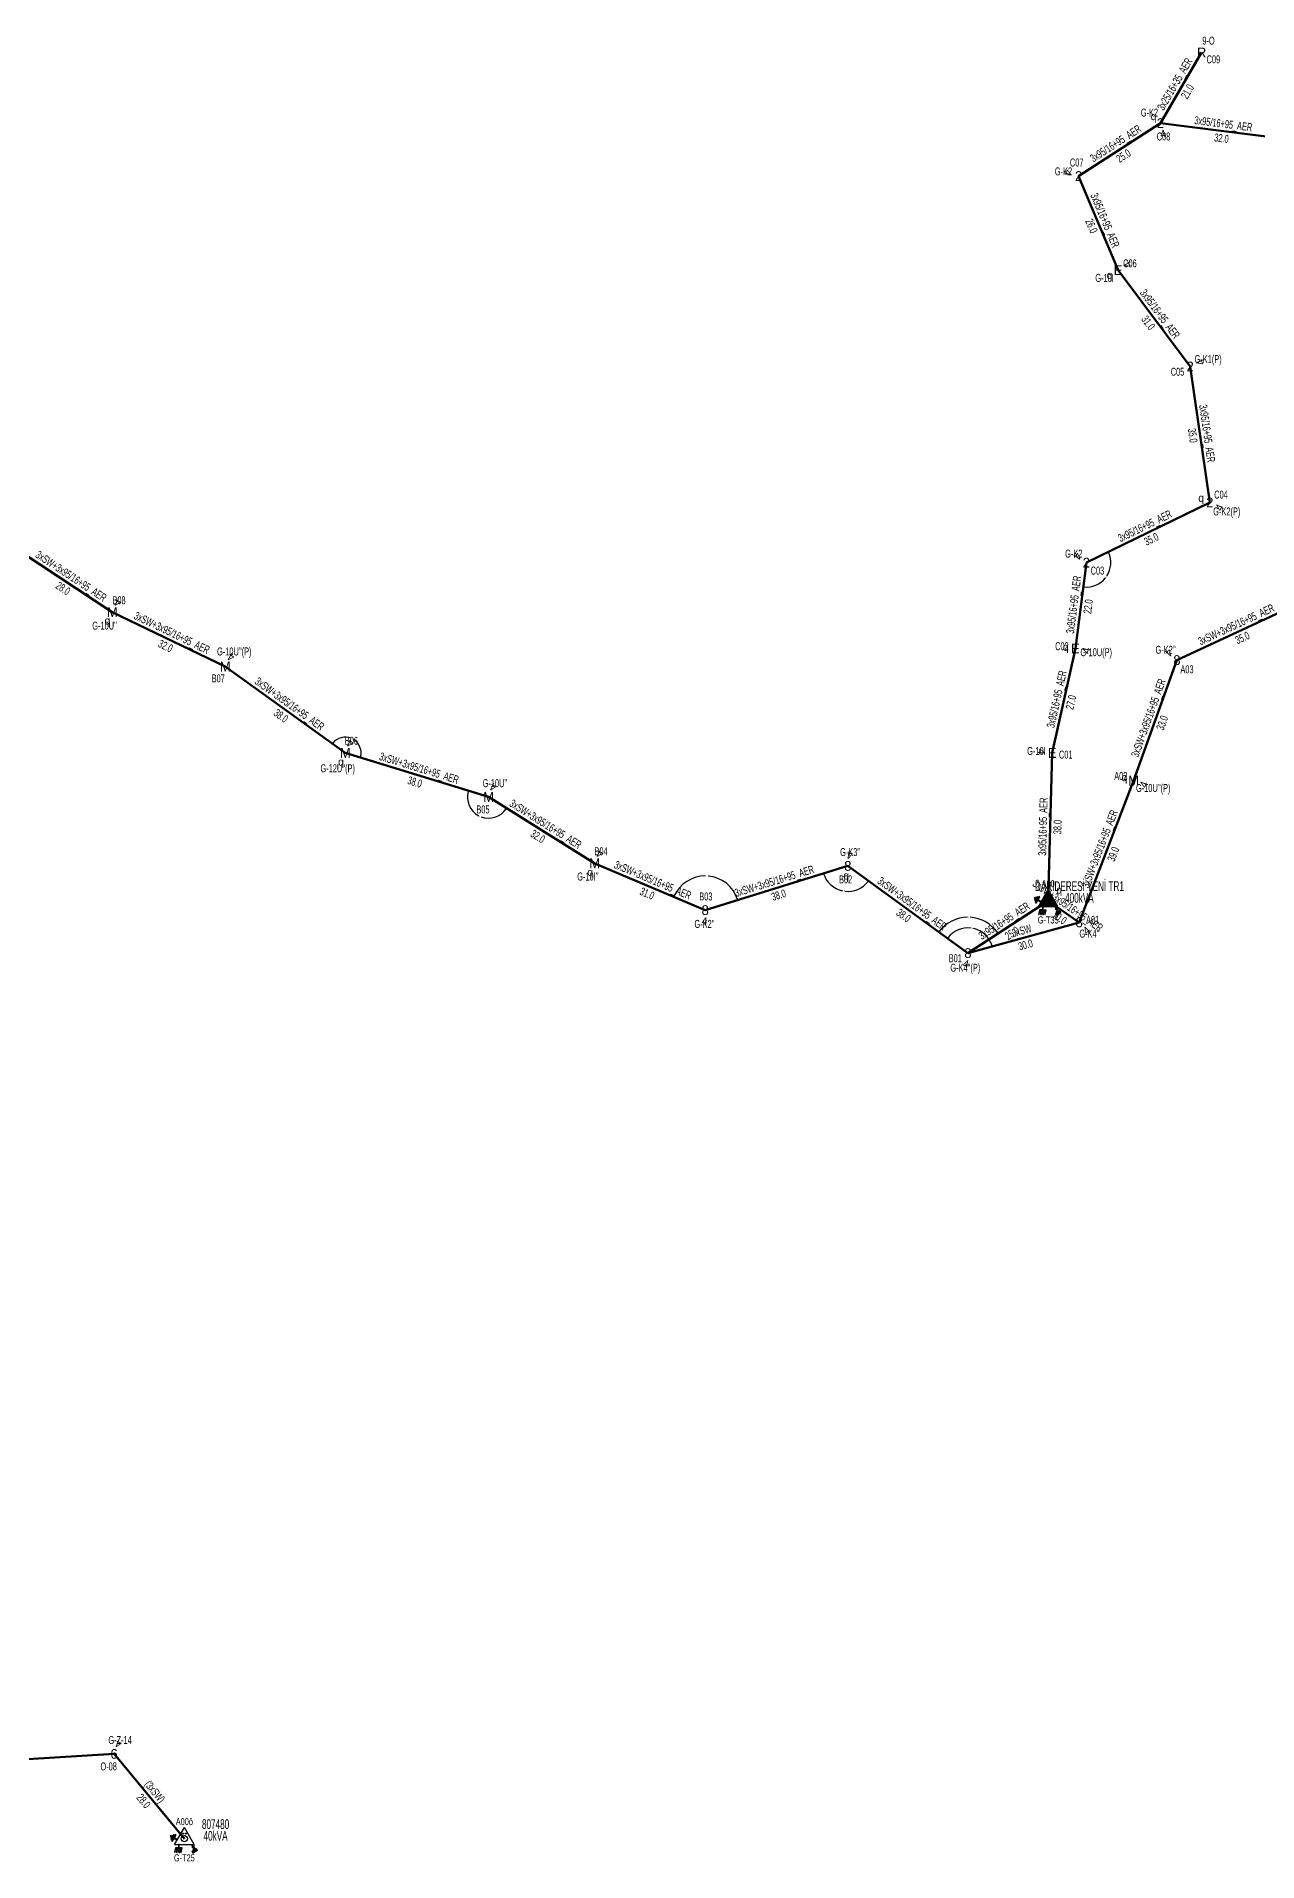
# Model space of a CAD drawing. Header units: millimetres. Extents: x 548672 to 552904, y 4175615 to 4179682.
# Drawn here: x 550095.5 to 550408.4, y 4176040.3 to 4176507.9 of the extents above; entities that cross this region are included whole.
import ezdxf
from ezdxf.enums import TextEntityAlignment as Align

# ---------------------------------------------------------------- set-up
doc = ezdxf.new("R2010")
doc.units = ezdxf.units.MM
for name, color, linetype, lineweight in [('ACI', 30, 'Continuous', 25), ('DIREK_AG_MEVCUT', 120, 'Continuous', 25), ('DIREK_AG_YENI', 108, 'Continuous', 25), ('DIREK_ENH_MEVCUT', 6, 'Continuous', 25), ('DIREK_OG_YENI', 10, 'Continuous', 25), ('HAT_AG_HAVAI_YENI', 3, 'Continuous', 50), ('HAT_OG_HAVAI_MEVCUT', 48, 'Continuous', 70), ('HAT_OG_HAVAI_YENI', 1, 'Continuous', 70), ('TRAFO_MEVCUT', 5, 'Continuous', 30), ('TRAFO_TADILAT_BYSK', 5, 'Continuous', 30), ('TRAFO_YENI', 5, 'Continuous', 30)]:
    doc.layers.add(name, color=color, linetype=linetype, lineweight=lineweight)
doc.styles.add('Direk', font='B_CAD')
doc.styles.get("Standard").update_dxf_attribs({"font": 'Arial'})
doc.dimstyles.new('ISO-25', dxfattribs={"dimtxt": 0.18, "dimasz": 0.18, "dimexe": 0.18, "dimexo": 0.0625, "dimgap": 0.09, "dimtad": 0, "dimtih": 1, "dimtoh": 1, "dimdec": 4, "dimzin": 0, "dimdsep": 46, "dimtxsty": 'Standard', "dimcen": 0.09, "dimadec": 0, "dimazin": 0, "dimtfac": 1, "dimtdec": 4, "dimtofl": 0, "dimtmove": 0, "dimatfit": 3, "dimfxl": 1, "dimtolj": 1, "dimtzin": 0, "dimarcsym": 0})

# ---------------------------------------------------------------- blocks, each defined once
blk = doc.blocks.new('*D599')
at = {"layer": 'ACI', "color": 0, "lineweight": -2, "transparency": 16777216}
for start, end in [(89.281567, 155.872228), (18.400856, 84.991517)]:
    blk.add_arc((550266.860347, 4176284.044918), 8.754974, start, end, dxfattribs=at)
at = {"layer": 'ACI', "color": 0, "transparency": 16777216}
for points in [[(550258.842737, 4176287.635696), (550258.897744, 4176287.611733), (550258.798354, 4176287.458692)], [(550275.139128, 4176286.799365), (550275.196252, 4176286.817719), (550275.222751, 4176286.63717)]]:
    blk.add_solid(points, dxfattribs=at)
at = {"layer": 'Defpoints', "color": 0, "transparency": 16777216}
for p in [(550238.564498, 4176296.026525), (550263.802721, 4176292.248607), (550303.42, 4176295.378), (550266.860347, 4176284.044918), (550266.860347, 4176284.044918)]:
    blk.add_point(p, dxfattribs=at)
at = {"layer": 'ACI', "color": 0, "transparency": 16777216, "insert": (550267.29771, 4176292.788962), "char_height": 0.18, "attachment_point": 5, "rotation": 177.13654199}
blk.add_mtext('\\A1;140%%d', dxfattribs=at)
blk = doc.blocks.new('*D608')
at = {"layer": 'ACI', "color": 0, "lineweight": -2, "transparency": 16777216}
for start, end in [(82.645603, 142.417768), (17.065536, 76.8377)]:
    blk.add_arc((550334.196, 4176273.028), 6.468185, start, end, dxfattribs=at)
at = {"layer": 'ACI', "color": 0, "transparency": 16777216}
for points in [[(550329.046074, 4176276.990907), (550329.094127, 4176276.954978), (550328.962314, 4176276.828782)], [(550340.35059, 4176274.917784), (550340.408188, 4176274.934592), (550340.429813, 4176274.753395)]]:
    blk.add_solid(points, dxfattribs=at)
at = {"layer": 'Defpoints', "color": 0, "transparency": 16777216}
for p in [(550303.42, 4176295.378), (550332.943511, 4176279.373761), (550362.706, 4176280.919), (550334.196, 4176273.028), (550334.196, 4176273.028)]:
    blk.add_point(p, dxfattribs=at)
at = {"layer": 'ACI', "color": 0, "transparency": 16777216, "insert": (550335.347899, 4176279.392789), "char_height": 0.18, "attachment_point": 5, "rotation": 169.74165192}
blk.add_mtext('\\A1;129%%d', dxfattribs=at)
blk = doc.blocks.new('*D609')
at = {"layer": 'ACI', "color": 0, "lineweight": -2, "transparency": 16777216}
for start, end in [(90.5901, 142.892984), (34.21108, 86.513963)]:
    blk.add_arc((550334.196, 4176273.028), 9.214221, start, end, dxfattribs=at)
at = {"layer": 'ACI', "color": 0, "transparency": 16777216}
for points in [[(550326.823465, 4176278.604856), (550326.871667, 4176278.569127), (550326.740379, 4176278.442386)], [(550341.790929, 4176278.19201), (550341.840874, 4176278.225258), (550341.915646, 4176278.058798)]]:
    blk.add_solid(points, dxfattribs=at)
at = {"layer": 'Defpoints', "color": 0, "transparency": 16777216}
for p in [(550303.42, 4176295.378), (550354.758, 4176286.428), (550337.337581, 4176281.69012), (550334.196, 4176273.028), (550334.196, 4176273.028)]:
    blk.add_point(p, dxfattribs=at)
at = {"layer": 'ACI', "color": 0, "transparency": 16777216, "insert": (550334.428835, 4176282.239279), "char_height": 0.18, "attachment_point": 5, "rotation": 178.55203176}
blk.add_mtext('\\A1;111%%d', dxfattribs=at)
blk = doc.blocks.new('*D610')
at = {"layer": 'ACI', "color": 0, "lineweight": -2, "transparency": 16777216}
for start, end in [(198.802567, 257.739939), (263.494915, 322.432287)]:
    blk.add_arc((550303.42, 4176295.378), 6.527621, start, end, dxfattribs=at)
at = {"layer": 'ACI', "color": 0, "transparency": 16777216}
for points in [[(550297.269256, 4176293.283372), (550297.212197, 4176293.264818), (550297.185066, 4176293.445273)], [(550308.618039, 4176291.380157), (550308.569981, 4176291.41608), (550308.701778, 4176291.542292)]]:
    blk.add_solid(points, dxfattribs=at)
at = {"layer": 'Defpoints', "color": 0, "transparency": 16777216}
for p in [(550303.42, 4176295.378), (550303.42, 4176295.378), (550300.105589, 4176289.754432), (550266.86, 4176284.045), (550334.196, 4176273.028)]:
    blk.add_point(p, dxfattribs=at)
at = {"layer": 'ACI', "color": 0, "transparency": 16777216, "insert": (550302.355829, 4176288.937707), "char_height": 0.18, "attachment_point": 5, "rotation": 350.617427}
blk.add_mtext('\\A1;127%%d', dxfattribs=at)
blk = doc.blocks.new('*D612')
at = {"layer": 'Defpoints', "color": 0, "transparency": 16777216}
for p in [(550396.17, 4176388.506), (550364.535, 4176373.082), (550364.535, 4176373.082), (550370.575864, 4176371.452205), (550361.723, 4176351.07)]:
    blk.add_point(p, dxfattribs=at)
at = {"layer": 'DIREK_AG_YENI', "color": 0, "lineweight": -2, "transparency": 16777216}
for start, end in [(327.358147, 24.343702), (264.368348, 321.353904)]:
    blk.add_arc((550364.535, 4176373.082), 6.256858, start, end, dxfattribs=at)
at = {"layer": 'DIREK_AG_YENI', "color": 0, "transparency": 16777216}
for points in [[(550370.262707, 4176375.673894), (550370.208403, 4176375.648378), (550370.159006, 4176375.824048)], [(550363.924371, 4176366.885151), (550363.917625, 4176366.825532), (550363.742139, 4176366.87558)]]:
    blk.add_solid(points, dxfattribs=at)
at = {"layer": 'DIREK_AG_YENI', "color": 0, "transparency": 16777216, "insert": (550369.619659, 4176369.435836), "char_height": 0.18, "attachment_point": 5, "rotation": 54.35602525}
blk.add_mtext('\\A1;123%%d', dxfattribs=at)
blk = doc.blocks.new('*D620')
at = {"layer": 'Defpoints', "color": 0, "transparency": 16777216}
for p in [(550174.649737, 4176324.309073), (550211.371, 4176313.034), (550211.371, 4176313.034), (550207.092405, 4176309.697626), (550238.564498, 4176296.026525)]:
    blk.add_point(p, dxfattribs=at)
at = {"layer": 'DIREK_OG_YENI', "color": 0, "lineweight": -2, "transparency": 16777216}
for start, end in [(164.832083, 241.991589), (248.916717, 326.076223)]:
    blk.add_arc((550211.371, 4176313.034), 5.425658, start, end, dxfattribs=at)
at = {"layer": 'DIREK_OG_YENI', "color": 0, "transparency": 16777216}
for points in [[(550206.163175, 4176314.445288), (550206.105534, 4176314.461946), (550206.184327, 4176314.626541)], [(550215.898274, 4176309.98967), (550215.847939, 4176310.022325), (550215.971071, 4176310.157003)]]:
    blk.add_solid(points, dxfattribs=at)
at = {"layer": 'DIREK_OG_YENI', "color": 0, "transparency": 16777216, "insert": (550209.117066, 4176308.098663), "char_height": 0.18, "attachment_point": 5, "rotation": 335.45415299}
blk.add_mtext('\\A1;165%%d', dxfattribs=at)
blk = doc.blocks.new('*D621')
at = {"layer": 'Defpoints', "color": 0, "transparency": 16777216}
for p in [(550143.886, 4176346.439), (550177.900178, 4176326.732846), (550174.649737, 4176324.309073), (550174.649737, 4176324.309073), (550211.371, 4176313.034)]:
    blk.add_point(p, dxfattribs=at)
at = {"layer": 'DIREK_OG_YENI', "color": 0, "lineweight": -2, "transparency": 16777216}
for start, end in [(68.236512, 141.726828), (345.474947, 58.965263)]:
    blk.add_arc((550174.649737, 4176324.309073), 4.054632, start, end, dxfattribs=at)
at = {"layer": 'DIREK_OG_YENI', "color": 0, "transparency": 16777216}
for points in [[(550171.442622, 4176326.838614), (550171.49054, 4176326.802504), (550171.358251, 4176326.676807)], [(550178.545908, 4176323.300325), (550178.603642, 4176323.283991), (550178.525774, 4176323.118956)]]:
    blk.add_solid(points, dxfattribs=at)
at = {"layer": 'DIREK_OG_YENI', "color": 0, "transparency": 16777216, "insert": (550176.452513, 4176327.940883), "char_height": 0.18, "attachment_point": 5, "rotation": 153.60088756}
blk.add_mtext('\\A1;161%%d', dxfattribs=at)
blk = doc.blocks.new('YENI_DIREK')
h = blk.add_hatch(color=32)
h.paths.add_polyline_path([(-3.28, -0.5), (-3.07, -0.63), (-2.64, 0.1), (-1.87, -0.35), (-1.77, -0.17), (-2.54, 0.28), (-2.11, 1.01), (-2.33, 1.14)])
h.paths.add_polyline_path([(-3.42, -0.17), (-3.29, -0.25), (-2.57, 0.98), (-2.7, 1.06)])
h.paths.add_polyline_path([(-3.5, 0.29), (-3.37, 0.22), (-3.01, 0.82), (-3.14, 0.9)])
h.paths.add_polyline_path([(-3.41, 0.73), (-3.54, 0.81), (-3.62, 0.68), (-3.49, 0.61)])
h.paths.add_polyline_path([(-1.26, -1.44), (-1.46, -1.44), (-1.47, -2.34), (-2.22, -2.34), (-2.48, -3.47), (-2.38, -3.47), (-2.17, -2.54), (-1.87, -2.54), (-2.08, -3.47), (-1.98, -3.47), (-1.77, -2.54), (-1.47, -2.54), (-1.68, -3.48), (-1.58, -3.48), (-1.37, -2.54), (-1.07, -2.54), (-1.28, -3.48), (-1.18, -3.48), (-0.97, -2.54), (-0.67, -2.55), (-0.88, -3.48), (-0.78, -3.48), (-0.52, -2.35), (-1.27, -2.34)])
at = {"layer": 'TRAFO_YENI'}
for points in [[(2.31, -1.57), (2.08, -1.92), (2.04, -1.44), (1.9, -1.44), (1.98, -2.32), (2.21, -1.96), (2.27, -2.67), (2.06, -2.67), (2.36, -2.87), (2.36, -2.86), (2.6, -2.49), (2.41, -2.63)], [(2.31, -1.57), (2.08, -1.92), (2.04, -1.44), (1.9, -1.44), (1.98, -2.32), (2.21, -1.96), (2.27, -2.67), (2.06, -2.67), (2.36, -2.87), (1.94, -3.19), (2.16, -3.79), (2.22, -3.74), (2.04, -3.26), (2.22, -3.13), (2.4, -3.6), (2.46, -3.56), (2.28, -3.08), (2.46, -2.94), (2.64, -3.42), (2.69, -3.38), (2.51, -2.9), (2.69, -2.76), (2.87, -3.24), (2.93, -3.2), (2.75, -2.72), (2.93, -2.58), (3.11, -3.06), (3.17, -3.01), (2.95, -2.42), (2.36, -2.86), (2.6, -2.49), (2.41, -2.63)], [(2.93, -2.58), (3.11, -3.06), (3.17, -3.01), (2.95, -2.42), (2.36, -2.86), (2.6, -2.49), (2.41, -2.63), (2.31, -1.57), (2.08, -1.92), (2.04, -1.44), (1.9, -1.44), (1.98, -2.32), (2.21, -1.96), (2.27, -2.67), (2.06, -2.67), (2.36, -2.87), (1.94, -3.19), (2.16, -3.79), (2.22, -3.74), (2.04, -3.26), (2.22, -3.13), (2.4, -3.6), (2.46, -3.56), (2.28, -3.08), (2.46, -2.94), (2.64, -3.42), (2.69, -3.38), (2.51, -2.9), (2.69, -2.76), (2.87, -3.24), (2.93, -3.2), (2.75, -2.72)]]:
    blk.add_hatch(color=32, dxfattribs=at).paths.add_polyline_path(points)
at = {"layer": 'TRAFO_TADILAT_BYSK', "color": 32, "flags": 128}
for points in [[(-3.49, 0.61), (-3.41, 0.73), (-3.54, 0.81), (-3.62, 0.68), (-3.49, 0.61)], [(-3.37, 0.22), (-3.01, 0.82), (-3.14, 0.9), (-3.5, 0.29), (-3.37, 0.22)], [(-3.29, -0.25), (-2.57, 0.98), (-2.7, 1.06), (-3.42, -0.17), (-3.29, -0.25)], [(-1.77, -0.17), (-2.54, 0.28), (-2.11, 1.01), (-2.33, 1.14), (-3.28, -0.5), (-3.07, -0.63), (-2.64, 0.1), (-1.87, -0.35), (-1.77, -0.17)], [(-1.26, -1.44), (-1.46, -1.44), (-1.47, -2.34), (-2.22, -2.34), (-2.48, -3.47), (-2.38, -3.47), (-2.17, -2.54), (-1.87, -2.54), (-2.08, -3.47), (-1.98, -3.47), (-1.77, -2.54), (-1.47, -2.54), (-1.68, -3.48), (-1.58, -3.48), (-1.37, -2.54), (-1.07, -2.54), (-1.28, -3.48), (-1.18, -3.48), (-0.97, -2.54), (-0.67, -2.55), (-0.88, -3.48), (-0.78, -3.48), (-0.52, -2.35), (-1.27, -2.34), (-1.26, -1.44)]]:
    blk.add_lwpolyline(points, dxfattribs=at)
at = {"layer": 'TRAFO_YENI', "linetype": 'Continuous'}
for p, q in [((-2.5, -1.44), (0, 2.89)), ((2.5, -1.44), (0, 2.89)), ((-2.5, -1.44), (2.5, -1.44))]:
    blk.add_line(p, q, dxfattribs=at)
at = {"layer": 'TRAFO_YENI', "color": 32, "flags": 128}
blk.add_lwpolyline([(1.9, -1.44), (2.04, -1.44), (2.08, -1.92), (2.31, -1.57), (2.41, -2.63), (2.6, -2.49), (2.36, -2.86), (2.95, -2.42), (3.17, -3.01), (3.11, -3.06), (2.93, -2.58), (2.75, -2.72), (2.93, -3.2), (2.87, -3.24), (2.69, -2.76), (2.51, -2.9), (2.69, -3.38), (2.64, -3.42), (2.46, -2.94), (2.28, -3.08), (2.46, -3.56), (2.4, -3.6), (2.22, -3.13), (2.04, -3.26), (2.22, -3.74), (2.16, -3.79), (1.94, -3.19), (2.36, -2.87), (2.06, -2.67), (2.27, -2.67), (2.21, -1.96), (1.98, -2.32), (1.9, -1.44)], dxfattribs=at)
at = {"layer": 'TRAFO_YENI', "linetype": 'Continuous'}
for points in [[(-2.5, -1.44), (0, -1.44), (0, 2.89)], [(0, -1.44), (0, 2.89), (2.5, -1.44)]]:
    blk.add_solid(points, dxfattribs=at)
blk = doc.blocks.new('MEV_DIREK_OZEL')
h = blk.add_hatch(color=32)
h.paths.add_polyline_path([(-2.12, 1), (-2.34, 1.12), (-3.29, -0.52), (-3.08, -0.65), (-2.65, 0.09), (-1.88, -0.36), (-1.78, -0.19), (-2.55, 0.26)])
h.paths.add_polyline_path([(-3.44, -0.15), (-3.31, -0.22), (-2.59, 1.01), (-2.72, 1.09)])
h.paths.add_polyline_path([(-3.52, 0.32), (-3.39, 0.24), (-3.03, 0.85), (-3.16, 0.92)])
h.paths.add_polyline_path([(-3.56, 0.84), (-3.64, 0.71), (-3.51, 0.63), (-3.43, 0.76)])
h.paths.add_polyline_path([(-1.49, -2.34), (-2.24, -2.34), (-2.5, -3.47), (-2.4, -3.47), (-2.19, -2.54), (-1.89, -2.54), (-2.1, -3.47), (-2, -3.47), (-1.79, -2.54), (-1.49, -2.54), (-1.7, -3.48), (-1.6, -3.48), (-1.39, -2.54), (-1.09, -2.54), (-1.3, -3.48), (-1.2, -3.48), (-0.99, -2.54), (-0.69, -2.55), (-0.9, -3.48), (-0.8, -3.48), (-0.54, -2.35), (-1.29, -2.34), (-1.29, -1.44), (-1.49, -1.44)])
at = {"layer": 'TRAFO_MEVCUT'}
for points in [[(2.4, -1.57), (2.17, -1.92), (2.12, -1.44), (1.99, -1.44), (2.06, -2.32), (2.29, -1.96), (2.35, -2.67), (2.14, -2.67), (2.44, -2.87), (2.45, -2.86), (2.69, -2.49), (2.49, -2.63)], [(2.4, -1.57), (2.17, -1.92), (2.12, -1.44), (1.99, -1.44), (2.06, -2.32), (2.29, -1.96), (2.35, -2.67), (2.14, -2.67), (2.44, -2.87), (2.02, -3.19), (2.24, -3.79), (2.3, -3.74), (2.13, -3.26), (2.3, -3.13), (2.48, -3.6), (2.54, -3.56), (2.36, -3.08), (2.54, -2.94), (2.72, -3.42), (2.78, -3.38), (2.6, -2.9), (2.78, -2.76), (2.95, -3.24), (3.01, -3.2), (2.84, -2.72), (3.01, -2.58), (3.19, -3.06), (3.25, -3.01), (3.03, -2.42), (2.45, -2.86), (2.69, -2.49), (2.49, -2.63)], [(3.01, -2.58), (3.19, -3.06), (3.25, -3.01), (3.03, -2.42), (2.45, -2.86), (2.69, -2.49), (2.49, -2.63), (2.4, -1.57), (2.17, -1.92), (2.12, -1.44), (1.99, -1.44), (2.06, -2.32), (2.29, -1.96), (2.35, -2.67), (2.14, -2.67), (2.44, -2.87), (2.02, -3.19), (2.24, -3.79), (2.3, -3.74), (2.13, -3.26), (2.3, -3.13), (2.48, -3.6), (2.54, -3.56), (2.36, -3.08), (2.54, -2.94), (2.72, -3.42), (2.78, -3.38), (2.6, -2.9), (2.78, -2.76), (2.95, -3.24), (3.01, -3.2), (2.84, -2.72)]]:
    blk.add_hatch(color=32, dxfattribs=at).paths.add_polyline_path(points)
at = {"layer": 'TRAFO_MEVCUT', "linetype": 'Continuous'}
for p, q in [((-2.5, -1.44), (0, 2.89)), ((2.5, -1.44), (0, 2.89)), ((-2.5, -1.44), (2.5, -1.44))]:
    blk.add_line(p, q, dxfattribs=at)
at = {"layer": 'TRAFO_MEVCUT', "color": 32, "flags": 128}
blk.add_lwpolyline([(1.99, -1.44), (2.12, -1.44), (2.17, -1.92), (2.4, -1.57), (2.49, -2.63), (2.69, -2.49), (2.45, -2.86), (3.03, -2.42), (3.25, -3.01), (3.19, -3.06), (3.01, -2.58), (2.84, -2.72), (3.01, -3.2), (2.95, -3.24), (2.78, -2.76), (2.6, -2.9), (2.78, -3.38), (2.72, -3.42), (2.54, -2.94), (2.36, -3.08), (2.54, -3.56), (2.48, -3.6), (2.3, -3.13), (2.13, -3.26), (2.3, -3.74), (2.24, -3.79), (2.02, -3.19), (2.44, -2.87), (2.14, -2.67), (2.35, -2.67), (2.29, -1.96), (2.06, -2.32), (1.99, -1.44)], dxfattribs=at)
at = {"layer": 'TRAFO_MEVCUT', "linetype": 'Continuous'}
for centre, radius in [((0, 0), 0.804), ((-0.34, 1.34), 0.12), ((0.34, 1.34), 0.12)]:
    blk.add_circle(centre, radius, dxfattribs=at)
at = {"layer": 'TRAFO_TADILAT_BYSK', "color": 32, "flags": 128}
for points in [[(-3.51, 0.63), (-3.43, 0.76), (-3.56, 0.84), (-3.64, 0.71), (-3.51, 0.63)], [(-3.39, 0.24), (-3.03, 0.85), (-3.16, 0.92), (-3.52, 0.32), (-3.39, 0.24)], [(-3.31, -0.22), (-2.59, 1.01), (-2.72, 1.09), (-3.44, -0.15), (-3.31, -0.22)], [(-1.78, -0.19), (-2.55, 0.26), (-2.12, 1), (-2.34, 1.12), (-3.29, -0.52), (-3.08, -0.65), (-2.65, 0.09), (-1.88, -0.36), (-1.78, -0.19)], [(-1.29, -1.44), (-1.49, -1.44), (-1.49, -2.34), (-2.24, -2.34), (-2.5, -3.47), (-2.4, -3.47), (-2.19, -2.54), (-1.89, -2.54), (-2.1, -3.47), (-2, -3.47), (-1.79, -2.54), (-1.49, -2.54), (-1.7, -3.48), (-1.6, -3.48), (-1.39, -2.54), (-1.09, -2.54), (-1.3, -3.48), (-1.2, -3.48), (-0.99, -2.54), (-0.69, -2.55), (-0.9, -3.48), (-0.8, -3.48), (-0.54, -2.35), (-1.29, -2.34), (-1.29, -1.44)]]:
    blk.add_lwpolyline(points, dxfattribs=at)

msp = doc.modelspace()

# ---------------------------------------------------------------- linework, layer by layer
at = {"layer": 'HAT_AG_HAVAI_YENI'}
for p, q in [((550394.07, 4176503.8), (550383.534, 4176485.693)), ((550362.541, 4176472.136), (550383.534, 4176485.693)), ((550383.534, 4176485.693), (550415.286, 4176481.69)), ((550372.657, 4176448.022), (550362.541, 4176472.136)), ((550391.132, 4176423.34), (550372.657, 4176448.022)), ((550396.17, 4176388.506), (550391.132, 4176423.34)), ((550364.535, 4176373.082), (550396.17, 4176388.506)), ((550361.723, 4176351.07), (550364.535, 4176373.082)), ((550355.777, 4176324.319), (550361.723, 4176351.07)), ((550355.777, 4176324.319), (550354.758, 4176286.428)), ((550334.196, 4176273.028), (550354.758, 4176286.428))]:
    msp.add_line(p, q, dxfattribs=at)
at = {"layer": 'HAT_OG_HAVAI_MEVCUT'}
for p, q in [((550014.46, 4176061.638), (550115.399398, 4176067.858132)), ((550115.399398, 4176067.858132), (550133.405, 4176046.104))]:
    msp.add_line(p, q, dxfattribs=at)
at = {"layer": 'HAT_OG_HAVAI_YENI'}
for p, q in [((550091.785, 4176375.719), (550114.935, 4176360.405)), ((550387.737, 4176348.106), (550419.695, 4176362.961)), ((550114.935, 4176360.405), (550143.886, 4176346.439)), ((550143.886, 4176346.439), (550174.65, 4176324.309)), ((550376.645, 4176317.215), (550387.737, 4176348.106)), ((550174.65, 4176324.309), (550211.371, 4176313.034)), ((550362.706, 4176280.919), (550376.645, 4176317.215)), ((550211.371, 4176313.034), (550238.564, 4176296.027)), ((550238.564, 4176296.027), (550266.86, 4176284.045)), ((550266.86, 4176284.045), (550303.42, 4176295.378)), ((550303.42, 4176295.378), (550334.196, 4176273.028)), ((550362.706, 4176280.919), (550354.758, 4176286.428)), ((550334.196, 4176273.028), (550362.706, 4176280.919))]:
    msp.add_line(p, q, dxfattribs=at)

# ---------------------------------------------------------------- block references
at = {"layer": 'TRAFO_MEVCUT'}
msp.add_blockref('MEV_DIREK_OZEL', (550133.405, 4176046.104), dxfattribs=at)
at = {"layer": 'TRAFO_YENI'}
msp.add_blockref('YENI_DIREK', (550354.758, 4176286.428), dxfattribs=at)

# ---------------------------------------------------------------- texts
at = {"layer": 'DIREK_AG_MEVCUT', "linetype": 'ByBlock', "width": 0.53}
for s, p in [('9-O', (550395.83884, 4176506.8399)), ('C09', (550397.095145, 4176502.039745))]:
    msp.add_text(s, height=2.05, dxfattribs=at).set_placement(p, align=Align.MIDDLE_CENTER)
at = {"layer": 'DIREK_AG_MEVCUT', "linetype": 'ByBlock', "style": 'Direk'}
msp.add_text('R', height=2.5, dxfattribs=at).set_placement((550394.07, 4176503.8), align=Align.MIDDLE_CENTER)
at = {"layer": 'DIREK_AG_YENI', "width": 0.53}
for s, p in [('G-K2', (550380.698492, 4176488.39984)), ('C08', (550384.311457, 4176482.280441)), ('C07', (550362.064181, 4176475.603368)), ('G-K2', (550358.667394, 4176473.334628)), ('G-10I', (550369.200685, 4176446.043589)), ('C06', (550375.694573, 4176449.760721)), ('G-K1(P)', (550395.734585, 4176425.24858)), ('C05', (550387.89895, 4176421.999333)), ('C04', (550399.031057, 4176390.522025)), ('G-K2(P)', (550400.517339, 4176386.205253)), ('G-K2', (550361.307167, 4176375.396651)), ('C03', (550367.379288, 4176371.042386)), ('C02', (550358.275178, 4176351.672099)), ('G-10U(P)', (550367.058894, 4176350.138183)), ('G-10I', (550351.755757, 4176324.815312)), ('C01', (550359.250643, 4176323.890274))]:
    msp.add_text(s, height=2.05, dxfattribs=at).set_placement(p, align=Align.MIDDLE_CENTER)
at = {"layer": 'DIREK_AG_YENI', "color": 4, "style": 'Direk'}
for p in [(550381.766233, 4176487.460767), (550370.487305, 4176446.780057), (550393.960365, 4176389.675408), (550359.26027, 4176351.500071)]:
    msp.add_text('q', height=2, dxfattribs=at).set_placement(p, align=Align.MIDDLE_CENTER)
at = {"layer": 'DIREK_AG_YENI', "style": 'Direk'}
for s, p in [('2', (550383.534, 4176485.693)), ('2', (550362.541, 4176472.136)), ('E', (550372.657, 4176448.022)), ('2', (550391.132, 4176423.34)), ('2', (550396.17, 4176388.506)), ('2', (550364.535, 4176373.082)), ('E', (550361.723, 4176351.07)), ('E', (550355.777, 4176324.319))]:
    msp.add_text(s, height=2.5, dxfattribs=at).set_placement(p, align=Align.MIDDLE_CENTER)
at = {"layer": 'DIREK_AG_YENI', "color": 32, "style": 'Direk'}
for rotation, p in [(372.83421, (550384.155966, 4176482.962953)), (252.806121, (550359.866132, 4176472.963697)), (119.78702, (550375.087058, 4176449.412977)), (112.522594, (550393.71844, 4176424.412534)), (422.110813, (550398.644791, 4176387.196264)), (234.356025, (550362.25957, 4176374.713691)), (440.094226, (550364.481258, 4176350.588321)), (262.963995, (550352.998086, 4176324.66198))]:
    msp.add_text('4', height=2, rotation=rotation, dxfattribs=at).set_placement(p, align=Align.MIDDLE_CENTER)
at = {"layer": 'DIREK_ENH_MEVCUT', "width": 0.53}
for s, p in [('G-Z-14', (550116.937893, 4176071.408314)), ('O-08', (550114.007708, 4176064.646715))]:
    msp.add_text(s, height=2.05, dxfattribs=at).set_placement(p, align=Align.MIDDLE_CENTER)
at = {"layer": 'DIREK_ENH_MEVCUT', "style": 'Direk'}
msp.add_text('6', height=2.5, dxfattribs=at).set_placement((550115.399398, 4176067.858132), align=Align.MIDDLE_CENTER)
at = {"layer": 'DIREK_ENH_MEVCUT', "color": 32, "style": 'Direk'}
msp.add_text('4', height=2, rotation=156.570174, dxfattribs=at).set_placement((550116.512749, 4176070.427266), align=Align.MIDDLE_CENTER)
at = {"layer": 'DIREK_OG_YENI', "width": 0.53}
for s, p in [('B08', (550116.664801, 4176363.447661)), ("G-10U''", (550112.968534, 4176356.946053)), ("G-10U''(P)", (550146.194679, 4176350.32093)), ("G-K2''", (550384.832763, 4176350.758922)), ('B07', (550142.096947, 4176343.430796)), ('A03', (550390.321155, 4176345.745462)), ('B06', (550176.206171, 4176327.444017)), ("G-12U''(P)", (550172.700678, 4176320.381952)), ("G-10U''", (550212.992174, 4176316.58383)), ('A02', (550373.36409, 4176318.433865)), ("G-10U''(P)", (550381.673475, 4176315.346911)), ('B05', (550209.917032, 4176309.850295)), ('B04', (550240.179387, 4176299.131919)), ("G-K3''", (550304.006196, 4176298.925619)), ("G-10I''", (550236.814052, 4176292.663442)), ('B02', (550302.849409, 4176291.924824)), ('B03', (550267.034871, 4176287.540629)), ("G-K2''", (550266.683663, 4176280.520071)), ("G-K4''", (550365.323685, 4176278.035253)), ('A01', (550366.146147, 4176281.563507)), ('B01', (550330.948049, 4176271.723849)), ("G-K4''(P)", (550333.521729, 4176269.302334))]:
    msp.add_text(s, height=2.05, dxfattribs=at).set_placement(p, align=Align.MIDDLE_CENTER)
at = {"layer": 'DIREK_OG_YENI', "color": 32, "style": 'Direk'}
for rotation, p in [(150.381084, (550116.318841, 4176362.839129)), (149.259014, (550145.317242, 4176348.845563)), (227.589362, (550385.669676, 4176349.994431)), (153.600953, (550175.894937, 4176326.817014)), (155.454271, (550212.534174, 4176315.580964)), (429.619867, (550379.269728, 4176316.239908)), (152.513528, (550239.85631, 4176298.510936)), (170.617427, (550303.876472, 4176298.140541)), (357.136124, (550266.720103, 4176281.248497)), (402.2312, (550364.587947, 4176278.845772)), (349.741652, (550333.697357, 4176270.272759))]:
    msp.add_text('4', height=2, rotation=rotation, dxfattribs=at).set_placement(p, align=Align.MIDDLE_CENTER)
at = {"layer": 'DIREK_OG_YENI', "color": 4, "style": 'Direk'}
for p in [(550113.699428, 4176358.23167), (550173.538449, 4176322.069702), (550374.301493, 4176318.085618), (550237.410152, 4176293.8092), (550303.012435, 4176292.911446)]:
    msp.add_text('q', height=2, dxfattribs=at).set_placement(p, align=Align.MIDDLE_CENTER)
at = {"layer": 'DIREK_OG_YENI', "style": 'Direk'}
for s, p in [('M', (550114.935, 4176360.405)), ('8', (550387.737, 4176348.106)), ('M', (550143.886, 4176346.439)), ('M', (550174.65, 4176324.309)), ('M', (550376.645, 4176317.215)), ('M', (550211.371, 4176313.034)), ('M', (550238.564, 4176296.027)), ('8', (550303.42, 4176295.378)), ('8', (550266.86, 4176284.045)), ('8', (550362.706, 4176280.919)), ('8', (550334.196, 4176273.028))]:
    msp.add_text(s, height=2.5, dxfattribs=at).set_placement(p, align=Align.MIDDLE_CENTER)
at = {"layer": 'HAT_AG_HAVAI_YENI', "lineweight": 30, "width": 0.53}
for s, rotation, p in [('3x25/16+35_AER', 419.80597, (550388.067322, 4176495.17399, 275191.767)), ('3x95/16+95_AER', 32.853836, (550372.576377, 4176479.628549, 275191.767)), ('3x95/16+95_AER', 352.814583, (550399.516319, 4176484.534825, 275207.643)), ('3x95/16+95_AER', 292.759171, (550368.382955, 4176460.407954, 275181.2705)), ('3x95/16+95_AER', 306.814948, (550382.575126, 4176436.190472, 275186.328637)), ('3x95/16+95_AER', 278.229557, (550394.492247, 4176406.044669, 275195.566)), ('3x95/16+95_AER', 25.992069, (550379.97999, 4176381.558027, 275198.085)), ('3x95/16+95_AER', 82.719982, (550362.285852, 4176362.183711, 275182.2675)), ('3x95/16+95_AER', 77.469089, (550357.920445, 4176337.879129, 275180.8615)), ('3x95/16+95_AER', 448.458885, (550354.417986, 4176305.396529, 275177.378981)), ('3x95/16+95_AER', 33.091686, (550344.012897, 4176280.44009, 275177.378981))]:
    msp.add_text(s, height=2.05, rotation=rotation, dxfattribs=at).set_placement(p, align=Align.CENTER)
for s, rotation, p in [('21.0', 419.80597, (550389.536678, 4176494.31901, 275191.767)), ('32.0', 352.814583, (550399.303681, 4176482.848175, 275207.643)), ('25.0', 32.853836, (550373.498623, 4176478.200451, 275191.767)), ('26.0', 292.759171, (550366.815319, 4176459.750294, 275181.2705)), ('31.0', 306.814948, (550381.214148, 4176435.171777, 275186.328637)), ('35.0', 278.229557, (550392.809753, 4176405.801331, 275195.566)), ('35.0', 25.992069, (550380.72501, 4176380.029973, 275198.085)), ('22.0', 82.719982, (550363.972148, 4176361.968289, 275182.2675)), ('27.0', 77.469089, (550359.57995, 4176337.510286, 275180.8615)), ('38.0', 448.458885, (550356.117371, 4176305.350809, 275177.378981)), ('25.0', 33.091686, (550344.941064, 4176279.015833, 275177.378981))]:
    msp.add_text(s, height=2.05, rotation=rotation, dxfattribs=at).set_placement(p, align=Align.TOP_CENTER)
at = {"layer": 'HAT_OG_HAVAI_MEVCUT', "lineweight": 30, "width": 0.53}
msp.add_text('(3xSW)', height=2.05, rotation=309.6141, dxfattribs=at).set_placement((550125.057002, 4176057.523037, 275066.7025), align=Align.CENTER)
msp.add_text('28.0', height=2.05, rotation=309.6141, dxfattribs=at).set_placement((550123.747396, 4176056.439094, 275066.7025), align=Align.TOP_CENTER)
at = {"layer": 'HAT_OG_HAVAI_YENI', "lineweight": 30, "width": 0.53}
for s, rotation, p in [('3xSW+3x95/16+95_AER', 326.514614, (550103.828814, 4176368.770942, 275057.467349)), ('3xSW+3x95/16+95_AER', 334.247449, (550129.779661, 4176354.187597, 275071.943)), ('3xSW+3x95/16+95_AER', 24.930364, (550403.357711, 4176356.304298, 275209.8475)), ('3xSW+3x95/16+95_AER', 324.27075, (550159.764362, 4176336.064018, 275087.325)), ('3xSW+3x95/16+95_AER', 70.248361, (550381.391009, 4176332.947752, 275193.8685)), ('3xSW+3x95/16+95_AER', 342.931157, (550193.259992, 4176319.48406, 275105.6855)), ('3xSW+3x95/16+95_AER', 327.977138, (550225.418468, 4176305.250924, 275119.282249)), ('3xSW+3x95/16+95_AER', 68.991373, (550368.882003, 4176299.371732, 275188.3225)), ('3xSW+3x95/16+95_AER', 337.050124, (550253.043686, 4176290.818482, 275133.43)), ('3xSW+3x95/16+95_AER', 17.222578, (550284.888328, 4176290.523387, 275151.71)), ('3xSW+3x95/16+95_AER', 324.012276, (550319.30747, 4176284.890771, 275167.098)), ('3xSW+3x95/16+95_AER', 325.2735, (550359.216192, 4176284.37206, 275177.378981)), ('3xSW', 15.471028, (550348.224262, 4176277.792701, 275181.353))]:
    msp.add_text(s, height=2.05, rotation=rotation, dxfattribs=at).set_placement(p, align=Align.CENTER)
for s, rotation, p in [('28.0', 326.514614, (550102.890883, 4176367.353097, 275057.467349)), ('32.0', 334.247449, (550129.041036, 4176352.656443, 275071.943)), ('35.0', 24.930364, (550404.074289, 4176354.762702, 275209.8475)), ('38.0', 324.27075, (550158.771638, 4176334.683982, 275087.325)), ('33.0', 70.248361, (550382.990991, 4176332.373248, 275193.8685)), ('38.0', 342.931157, (550192.761008, 4176317.85894, 275105.6855)), ('32.0', 327.977138, (550224.51703, 4176303.809602, 275119.282249)), ('39.0', 68.991373, (550370.468997, 4176298.762268, 275188.3225)), ('31.0', 337.050124, (550252.380812, 4176289.253043, 275133.43)), ('38.0', 17.222578, (550285.391672, 4176288.899613, 275151.71)), ('38.0', 324.012276, (550318.30853, 4176283.515229, 275167.098)), ('10.0', 325.2735, (550358.24777, 4176282.974863, 275177.378981)), ('30.0', 15.471028, (550348.677738, 4176276.154299, 275181.353))]:
    msp.add_text(s, height=2.05, rotation=rotation, dxfattribs=at).set_placement(p, align=Align.TOP_CENTER)
at = {"layer": 'TRAFO_MEVCUT', "width": 0.6}
for s, height, p in [('A00ö', 1.8, (550133.405, 4176049.604)), ('807480', 2.5, (550141.405, 4176048.604)), ('40kVA', 2.5, (550141.405, 4176045.604))]:
    msp.add_text(s, height=height, dxfattribs=at).set_placement(p, align=Align.CENTER)
msp.add_text('G-T25', height=1.8, dxfattribs=at).set_placement((550133.405, 4176042.104), align=Align.TOP_CENTER)
at = {"layer": 'TRAFO_YENI', "width": 0.6}
for s, height, p in [('DARIDERESİ YENİ TR1', 2.5, (550362.758, 4176288.928)), ('A00', 1.8, (550354.758, 4176289.928)), ('400kVA', 2.5, (550362.758, 4176285.928))]:
    msp.add_text(s, height=height, dxfattribs=at).set_placement(p, align=Align.CENTER)
at = {"layer": 'TRAFO_YENI', "color": 4, "style": 'Direk'}
msp.add_text('q', height=2, dxfattribs=at).set_placement((550357.586427, 4176289.256427), align=Align.MIDDLE_CENTER)
at = {"layer": 'TRAFO_YENI', "width": 0.6}
msp.add_text('G-T35', height=1.8, dxfattribs=at).set_placement((550354.758, 4176282.428), align=Align.TOP_CENTER)

# ---------------------------------------------------------------- dimensions: what is measured, and where the dimension line sits
at = {"layer": 'ACI'}
for base, line1, line2, picture, middle, turn in [((550263.802721, 4176292.248607), ((550238.564498, 4176296.026525), (550266.860347, 4176284.044918)), ((550266.860347, 4176284.044918), (550303.42, 4176295.378)), '*D599', (550267.29771, 4176292.788962), 177.136542), ((550300.105589, 4176289.754432), ((550266.86, 4176284.045), (550303.42, 4176295.378)), ((550303.42, 4176295.378), (550334.196, 4176273.028)), '*D610', (550302.355829, 4176288.937707), 350.617427), ((550332.943511, 4176279.373761), ((550334.196, 4176273.028), (550362.706, 4176280.919)), ((550303.42, 4176295.378), (550334.196, 4176273.028)), '*D608', (550335.347899, 4176279.392789), 169.741652), ((550337.337581, 4176281.69012), ((550303.42, 4176295.378), (550334.196, 4176273.028)), ((550334.196, 4176273.028), (550354.758, 4176286.428)), '*D609', (550334.428835, 4176282.239279), 178.552032)]:
    dim = msp.add_angular_dim_2l(base=base, line1=line1, line2=line2, dimstyle='ISO-25', dxfattribs=at)
    dim.commit()
    dim.dimension.update_dxf_attribs({"geometry": picture, "text_midpoint": middle, "dimtype": 162, "text_rotation": turn})
at = {"layer": 'DIREK_AG_YENI'}
dim = msp.add_angular_dim_2l(base=(550370.575864, 4176371.452205), line1=((550364.535, 4176373.082), (550396.17, 4176388.506)), line2=((550361.723, 4176351.07), (550364.535, 4176373.082)), dimstyle='ISO-25', dxfattribs=at)
dim.commit()
dim.dimension.update_dxf_attribs({"geometry": '*D612', "text_midpoint": (550369.619659, 4176369.435836), "dimtype": 162, "text_rotation": 54.356025})
at = {"layer": 'DIREK_OG_YENI'}
for base, line1, picture, middle, turn in [((550177.900178, 4176326.732846), ((550143.886, 4176346.439), (550174.649737, 4176324.309073)), '*D621', (550176.452513, 4176327.940883), 153.600888), ((550207.092405, 4176309.697626), ((550211.371, 4176313.034), (550238.564498, 4176296.026525)), '*D620', (550209.117066, 4176308.098663), 335.454153)]:
    dim = msp.add_angular_dim_2l(base=base, line1=line1, line2=((550174.649737, 4176324.309073), (550211.371, 4176313.034)), dimstyle='ISO-25', dxfattribs=at)
    dim.commit()
    dim.dimension.update_dxf_attribs({"geometry": picture, "text_midpoint": middle, "dimtype": 162, "text_rotation": turn})

doc.saveas('drawing.dxf')
